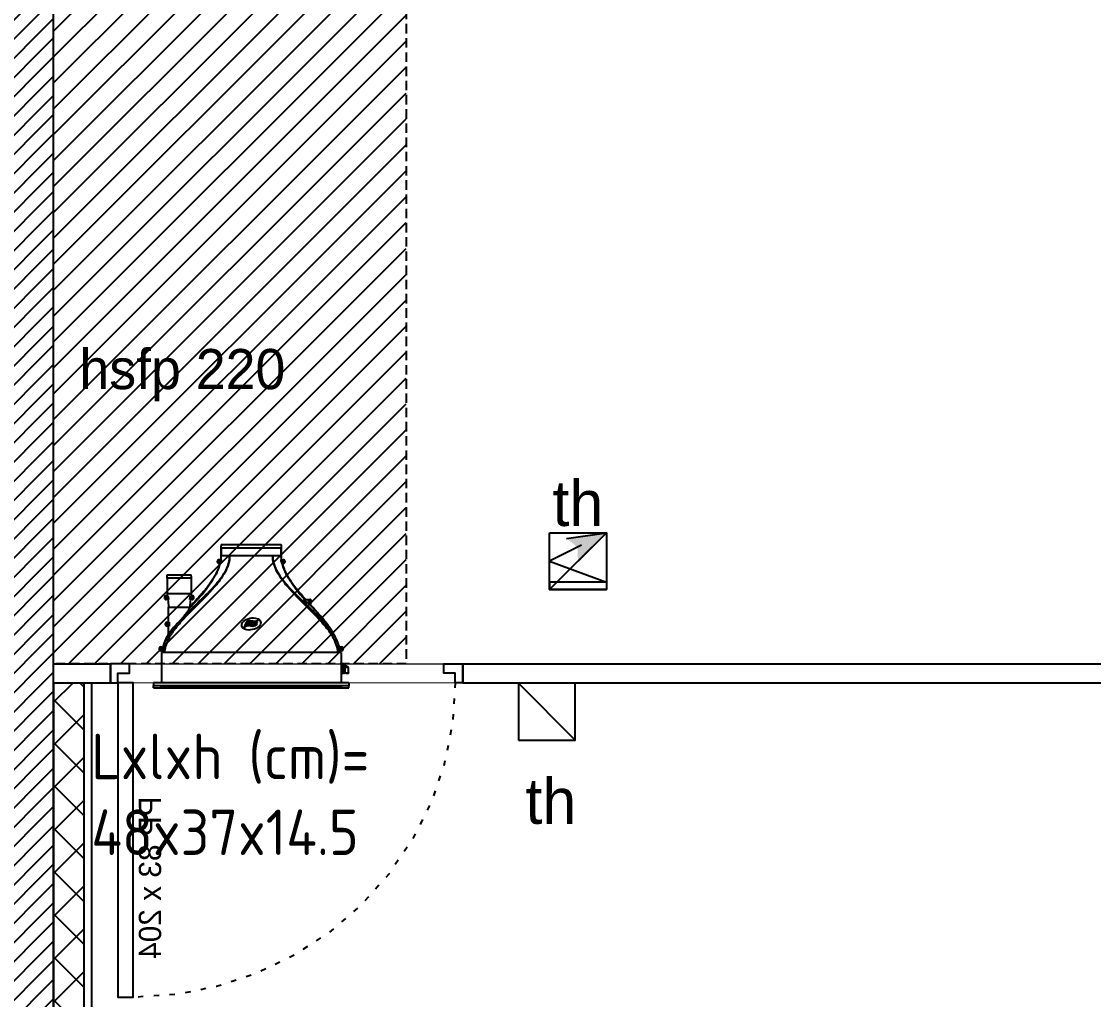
# Model space of a CAD drawing. Extents: x -2932 to 12371, y 2178 to 6224.
# Drawn here: x 4346.9 to 4629.8, y 2828.8 to 3086.9 of the extents above; entities that cross this region are included whole.
import ezdxf

# ---------------------------------------------------------------- set-up
doc = ezdxf.new("R2010")
doc.units = 0
for name, pattern in [('prlm_ef', [0.165, 0.1, -0.065]), ('Style de ligne -13', [0.147638, 0.098425, -0.049213]), ('Style de ligne -18', [0.164042, 0.054681, -0.109361])]:
    doc.linetypes.add(name, pattern=pattern)
for name, color, linetype in [('_GAZELEC-EAU CHAUDE', 1, 'Continuous'), ('B amÈnagement intÈrieur_Hatch', 252, 'Continuous'), ('B aménagement intérieur', 252, 'Continuous'), ('B GÈnÈral_Hatch', 252, 'Continuous'), ('B Général', 252, 'Continuous'), ('C ANNOTATIONS-prestations', 252, 'Continuous'), ('D SURFACES-shab', 252, 'Continuous'), ('prlm-CHAUFF', 30, 'Continuous'), ('prlm-EAU-EF', 161, 'Continuous'), ('prlm-ELEC-CFA', 181, 'Continuous')]:
    doc.layers.add(name, color=color, linetype=linetype)
doc.layers.add('_GAZELEC-RESERVATION 2', color=6, linetype='Continuous', lineweight=18)
doc.styles.add('Eurostile', font='')
doc.styles.add('prlm-elec-cfa', font='comic.ttf', dxfattribs={"height": 12})
doc.styles.get("Standard").update_dxf_attribs({"font": 'isocp.shx', "height": 15})
doc.styles.get('Eurostile').set_extended_font_data('Eurostile')

# ---------------------------------------------------------------- blocks, each defined once
blk = doc.blocks.new('A n1.PP 80')
at = {"layer": 'B Général', "flags": 128}
blk.add_lwpolyline([(-43, 2.5), (-43, 85.5), (-39, 85.5), (-39, 2.5)], close=True, dxfattribs=at)
at = {"layer": 'B Général', "linetype": 'Style de ligne -18', "ltscale": 25.4, "flags": 128}
blk.add_lwpolyline([(46, 2.5), (45.27, 13.33), (43.1, 23.98), (39.53, 34.26), (34.61, 44), (28.44, 53.03), (21.1, 61.19), (12.74, 68.35), (3.5, 74.38), (-6.47, 79.18), (-17, 82.67), (-27.91, 84.79), (-39, 85.5)], dxfattribs=at)
at = {"layer": 'B Général', "linetype": 'Continuous', "flags": 128}
for points in [[(-45, 2.5), (-43, 2.5), (-43, 0), (-40, 0), (-40, -2.5), (-45, -2.5)], [(48, 2.5), (46, 2.5), (46, 0), (43, 0), (43, -2.5), (48, -2.5), (48, -2.5), (48, -2.5), (48, 1.79), (48, 1.79)]]:
    blk.add_lwpolyline(points, close=True, dxfattribs=at)
at = {"layer": 'C ANNOTATIONS-prestations', "insert": (-37.5, 32.5), "char_height": 5.8825, "attachment_point": 1, "rotation": 90, "line_spacing_factor": 0.894142, "style": 'Eurostile'}
blk.add_mtext('PP 83 x 204', dxfattribs=at)
blk = doc.blocks.new('A n1.T4 A 204 (2D)')
at = {"layer": 'B amÈnagement intÈrieur_Hatch', "linetype": 'Continuous'}
h = blk.add_hatch(dxfattribs=at)
h.set_pattern_fill('F_P__SOFFITE', color=256, style=0, pattern_type=2)
h.set_pattern_definition([(45, (0, 0.2205), (-3.527778, 3.30729), [])])
h.paths.add_polyline_path([(-414.8, -3.93), (-321.8, -3.93), (-321.8, -450.99), (-414.8, -450.99)])
at = {"layer": 'B aménagement intérieur', "linetype": 'Style de ligne -13', "ltscale": 25.4, "flags": 128}
blk.add_lwpolyline([(-414.8, -3.93), (-321.8, -3.93), (-321.8, -450.99), (-414.8, -450.99)], close=True, dxfattribs=at)
at = {"layer": 'B Général', "linetype": 'Continuous'}
for p, q in [((-414.8, -450.99), (-399.83, -450.99)), ((-414.8, -450.99), (-399.83, -450.99)), ((-414.8, -455.99), (-414.8, -450.99)), ((-399.83, -455.99), (-399.83, -450.99)), ((-306.83, -450.99), (-88.28, -450.99)), ((-306.83, -450.99), (-88.28, -450.99)), ((-306.83, -455.99), (-306.83, -450.99)), ((-414.8, -455.99), (-399.83, -455.99)), ((-414.8, -455.99), (-399.83, -455.99)), ((-306.83, -455.99), (-93.28, -455.99)), ((-306.83, -455.99), (-93.28, -455.99))]:
    blk.add_line(p, q, dxfattribs=at)
at = {"layer": 'D SURFACES-shab', "lineweight": 18, "flags": 128}
for points in [[(-27.78, -765.99), (127.72, -765.99), (127.47, -3.93), (-414.8, -3.93), (-414.8, -450.99), (-88.28, -450.99), (-88.28, -704.99), (-27.78, -704.99)], [(-404.8, -765.34), (-93.28, -765.66), (-93.28, -456.32), (-404.8, -455.99)]]:
    blk.add_lwpolyline(points, close=True, dxfattribs=at)
at = {"layer": 'B Général', "xscale": -1, "rotation": 180}
blk.add_blockref('A n1.PP 80', (-354.83, -453.49), dxfattribs=at)
at = {"layer": 'C ANNOTATIONS-prestations', "insert": (-408, -381.73), "char_height": 10.589, "width": 86.2005, "attachment_point": 7, "line_spacing_factor": 0.894142, "style": 'Eurostile'}
blk.add_mtext('hsfp 220', dxfattribs=at)
blk = doc.blocks.new('xi.twintop')
at = {"layer": 'prlm-CHAUFF', "ltscale": 50}
for p, q in [((-8, 35.6), (8, 35.6)), ((-7.9, 36.5), (7.9, 36.5)), ((-7.9, 35.6), (-7.9, 33.5)), ((-7.9, 33.5), (-7.9, 35.6)), ((7.9, 35.6), (7.9, 33.5)), ((7.9, 33.5), (7.9, 35.6)), ((-8.61, 31.95), (-8.61, 32.05)), ((-8.61, 32.05), (-8.51, 32.05)), ((-8.51, 31.95), (-8.61, 31.95)), ((-8.51, 32.16), (-8.41, 32.16)), ((-8.51, 32.05), (-8.51, 32.16)), ((-8.51, 31.84), (-8.51, 31.95)), ((-8.41, 31.84), (-8.51, 31.84)), ((-7.9, 32.5), (-8.46, 32.5)), ((-8.46, 31.5), (-8.16, 31.5)), ((-8.41, 32.16), (-8.41, 32.05)), ((-8.41, 32.05), (-8.3, 32.05)), ((-8.3, 31.95), (-8.41, 31.95)), ((-8.41, 31.95), (-8.41, 31.84)), ((-8.3, 32.05), (-8.3, 31.95)), ((-8.16, 31.5), (-7.95, 32.18)), ((-7.9, 32.5), (-7.95, 32.18)), ((-5.67, 33.5), (-7.9, 33.5)), ((5.67, 33.5), (-5.67, 33.5)), ((7.9, 33.5), (5.67, 33.5)), ((7.95, 32.18), (7.9, 32.5)), ((7.9, 32.5), (8.46, 32.5)), ((8.16, 31.5), (7.95, 32.18)), ((8.46, 31.5), (8.16, 31.5)), ((8.3, 31.95), (8.3, 32.05)), ((8.3, 32.05), (8.41, 32.05)), ((8.41, 31.95), (8.3, 31.95)), ((8.41, 32.16), (8.51, 32.16)), ((8.41, 32.05), (8.41, 32.16)), ((8.41, 31.84), (8.41, 31.95)), ((8.51, 31.84), (8.41, 31.84)), ((8.51, 32.16), (8.51, 32.05)), ((8.51, 32.05), (8.61, 32.05)), ((8.61, 31.95), (8.51, 31.95)), ((8.51, 31.95), (8.51, 31.84)), ((8.61, 32.05), (8.61, 31.95)), ((-22.15, 28.5), (-15.85, 28.5)), ((-9.41, 28.48), (-9.41, 28.48)), ((9.12, 29.02), (9.09, 29.02)), ((9.41, 28.48), (9.38, 28.48)), ((-15.75, 27.6), (-22.25, 27.6)), ((-22.15, 27.6), (-22.15, 23.5)), ((-22.15, 27.6), (-22.15, 23.5)), ((-15.85, 27.6), (-15.85, 23.5)), ((-15.85, 27.6), (-15.85, 23.5)), ((-22.45, 22.66), (-22.35, 22.66)), ((-22.45, 22.55), (-22.45, 22.66)), ((-22.4, 23), (-21.97, 23)), ((-22.35, 22.66), (-22.35, 22.55)), ((-15.85, 23.5), (-22.15, 23.5)), ((-21.97, 23), (-21.85, 22.06)), ((-16.15, 22.06), (-16.03, 23)), ((-16.03, 23), (-15.6, 23)), ((-15.65, 22.66), (-15.55, 22.66)), ((-15.65, 22.55), (-15.65, 22.66)), ((-15.55, 22.66), (-15.55, 22.55)), ((-22.56, 22.55), (-22.45, 22.55)), ((-22.56, 22.45), (-22.56, 22.55)), ((-22.45, 22.45), (-22.56, 22.45)), ((-22.45, 22.34), (-22.45, 22.45)), ((-22.35, 22.34), (-22.45, 22.34)), ((-21.85, 22), (-22.4, 22)), ((-22.35, 22.55), (-22.24, 22.55)), ((-22.24, 22.45), (-22.35, 22.45)), ((-22.35, 22.45), (-22.35, 22.34)), ((-22.24, 22.55), (-22.24, 22.45)), ((-21.85, 22.06), (-21.85, 22)), ((-21.8, 20), (-16.2, 20)), ((-21.8, 16), (-21.8, 20)), ((-21.8, 16), (-21.8, 20)), ((-16.2, 19.84), (-14.13, 22)), ((-14.13, 22), (-16.2, 19.84)), ((-16.2, 19.84), (-16.2, 20)), ((-16.2, 19.84), (-16.2, 20)), ((-16.15, 22), (-16.15, 22.06)), ((-15.6, 22), (-16.15, 22)), ((-15.76, 22.45), (-15.76, 22.55)), ((-15.76, 22.55), (-15.65, 22.55)), ((-15.65, 22.45), (-15.76, 22.45)), ((-15.65, 22.34), (-15.65, 22.45)), ((-15.55, 22.34), (-15.65, 22.34)), ((-15.55, 22.55), (-15.44, 22.55)), ((-15.55, 22.45), (-15.55, 22.34)), ((-15.44, 22.45), (-15.55, 22.45)), ((-15.44, 22.55), (-15.44, 22.45)), ((14.83, 21), (13.83, 22)), ((13.83, 22), (15.44, 22)), ((15.44, 21), (14.83, 21)), ((15.28, 21.45), (15.28, 21.55)), ((15.28, 21.55), (15.39, 21.55)), ((15.39, 21.45), (15.28, 21.45)), ((15.39, 21.66), (15.49, 21.66)), ((15.39, 21.55), (15.39, 21.66)), ((15.39, 21.34), (15.39, 21.45)), ((15.49, 21.34), (15.39, 21.34)), ((15.49, 21.66), (15.49, 21.55)), ((15.49, 21.55), (15.6, 21.55)), ((15.49, 21.45), (15.49, 21.34)), ((15.6, 21.45), (15.49, 21.45)), ((15.6, 21.55), (15.6, 21.45)), ((-22.36, 15.45), (-22.36, 15.55)), ((-22.36, 15.55), (-22.25, 15.55)), ((-22.25, 15.45), (-22.36, 15.45)), ((-22.25, 15.66), (-22.15, 15.66)), ((-22.25, 15.55), (-22.25, 15.66)), ((-22.25, 15.34), (-22.25, 15.45)), ((-22.15, 15.34), (-22.25, 15.34)), ((-22.2, 16), (-21.65, 16)), ((-21.65, 15), (-22.2, 15)), ((-22.15, 15.66), (-22.15, 15.55)), ((-22.15, 15.55), (-22.04, 15.55)), ((-22.15, 15.45), (-22.15, 15.34)), ((-22.04, 15.45), (-22.15, 15.45)), ((-22.04, 15.55), (-22.04, 15.45)), ((-21.8, 12.88), (-21.8, 15)), ((-21.8, 12.88), (-21.8, 15)), ((-21.65, 16), (-21.65, 15)), ((-23.96, 8.95), (-23.96, 9.05)), ((-23.96, 9.05), (-23.85, 9.05)), ((-23.85, 8.95), (-23.96, 8.95)), ((-23.85, 9.16), (-23.75, 9.16)), ((-23.85, 9.05), (-23.85, 9.16)), ((-23.85, 8.84), (-23.85, 8.95)), ((-23.75, 8.84), (-23.85, 8.84)), ((-23.8, 9.5), (-23.19, 9.5)), ((-23.36, 8.5), (-23.8, 8.5)), ((-23.75, 9.16), (-23.75, 9.05)), ((-23.75, 9.05), (-23.64, 9.05)), ((-23.75, 8.95), (-23.75, 8.84)), ((-23.64, 8.95), (-23.75, 8.95)), ((-23.64, 9.05), (-23.64, 8.95)), ((-23.36, 8.42), (-23.36, 8.5)), ((23.19, 9.5), (23.8, 9.5)), ((23.36, 8.42), (23.36, 8.5)), ((23.8, 8.5), (23.36, 8.5)), ((23.64, 8.95), (23.64, 9.05)), ((23.64, 9.05), (23.75, 9.05)), ((23.75, 8.95), (23.64, 8.95)), ((23.75, 9.16), (23.85, 9.16)), ((23.75, 9.05), (23.75, 9.16)), ((23.75, 8.84), (23.75, 8.95)), ((23.85, 8.84), (23.75, 8.84)), ((23.85, 9.16), (23.85, 9.05)), ((23.85, 9.05), (23.96, 9.05)), ((23.85, 8.95), (23.85, 8.84)), ((23.96, 8.95), (23.85, 8.95)), ((23.96, 9.05), (23.96, 8.95)), ((23.7, 8), (-23.7, 8)), ((-23.7, 8), (-23.7, 0)), ((23.7, 8), (23.7, 0)), ((24.18, 4.47), (23.7, 4.81)), ((24.06, 4.42), (23.7, 4.66)), ((24.06, 2.6), (24.06, 4.42)), ((24.64, 4.04), (24.06, 4.42)), ((24.2, 4.46), (24.18, 4.47)), ((24.54, 4.24), (24.2, 4.46)), ((24.35, 4.85), (24.33, 4.89)), ((24.35, 4.36), (24.35, 4.85)), ((24.35, 4.85), (24.36, 4.85)), ((24.41, 4.79), (24.43, 4.83)), ((24.41, 4.79), (24.41, 4.32)), ((25.01, 4.43), (24.41, 4.79)), ((24.43, 4.83), (25.04, 4.47)), ((24.64, 4.04), (24.72, 4.01)), ((24.64, 2.6), (24.64, 4.04)), ((24.72, 4.01), (24.72, 2.65)), ((25.04, 4.47), (25.01, 4.43)), ((25.01, 4.25), (25.01, 4.43)), ((25.02, 4.42), (25.01, 4.43)), ((25.06, 4.46), (25.02, 4.42)), ((25.02, 4.42), (25.02, 4.25)), ((25.28, 4.25), (25.02, 4.42)), ((25.04, 4.47), (25.06, 4.46)), ((25.06, 4.46), (25.39, 4.24)), ((25.71, 2.65), (25.71, 4.01)), ((-25.75, 0), (-25.75, -0.73)), ((25.75, 0), (-25.75, 0)), ((23.7, 2.6), (24.06, 2.6)), ((23.7, 2.57), (23.73, 2.6)), ((23.79, 2.6), (23.88, 2.51)), ((23.88, 2.51), (23.97, 2.6)), ((24.04, 2.6), (24.13, 2.51)), ((24.64, 2.6), (24.06, 2.6)), ((24.13, 2.51), (24.22, 2.6)), ((24.18, 2.56), (24.24, 2.51)), ((24.24, 2.51), (24.3, 2.58)), ((24.28, 2.6), (24.37, 2.51)), ((24.37, 2.51), (24.46, 2.6)), ((24.42, 2.57), (24.48, 2.51)), ((24.48, 2.51), (24.56, 2.58)), ((24.54, 2.6), (24.63, 2.51)), ((24.63, 2.51), (24.72, 2.6)), ((24.72, 2.65), (24.64, 2.6)), ((24.64, 2.6), (24.64, 2.6)), ((25.66, 2.6), (24.64, 2.6)), ((24.7, 2.58), (24.77, 2.51)), ((24.72, 2.65), (25.71, 2.65)), ((24.73, 2.6), (24.82, 2.51)), ((24.77, 2.51), (24.79, 2.53)), ((24.82, 2.51), (24.91, 2.6)), ((24.9, 2.59), (24.98, 2.51)), ((24.98, 2.51), (25.07, 2.6)), ((25.02, 2.54), (25.05, 2.51)), ((25.05, 2.51), (25.09, 2.55)), ((25.06, 2.58), (25.13, 2.51)), ((25.13, 2.51), (25.22, 2.6)), ((25.19, 2.57), (25.25, 2.51)), ((25.25, 2.51), (25.34, 2.6)), ((25.27, 2.53), (25.29, 2.51)), ((25.29, 2.51), (25.32, 2.54)), ((25.31, 2.56), (25.36, 2.51)), ((25.36, 2.51), (25.45, 2.6)), ((25.4, 2.55), (25.44, 2.51)), ((25.44, 2.51), (25.53, 2.6)), ((25.48, 2.54), (25.51, 2.51)), ((25.51, 2.51), (25.6, 2.6)), ((25.53, 2.53), (25.55, 2.51)), ((25.55, 2.51), (25.64, 2.6)), ((25.71, 2.65), (25.66, 2.6)), ((25.66, 2.6), (25.66, 2.6)), ((25.75, 0), (25.75, -0.73)), ((-25.75, -0.81), (-25.75, -0.73)), ((-25.75, -0.73), (25.75, -0.73)), ((-25.75, -1.3), (-25.75, -0.81)), ((25.75, -0.81), (-25.75, -0.81)), ((-25.75, -1.3), (25.75, -1.3)), ((23.75, -0.99), (-23.75, -0.99)), ((-23.75, -1.06), (-23.75, -0.99)), ((-23.55, -0.99), (-23.75, -1.06)), ((-23.75, -1.06), (23.75, -1.06)), ((23.75, -1.11), (-23.75, -1.11)), ((-23.75, -1.16), (-23.75, -1.11)), ((-23.59, -1.11), (-23.75, -1.16)), ((-23.75, -1.16), (23.75, -1.16)), ((23.75, -1.2), (-23.75, -1.2)), ((-23.75, -1.23), (-23.75, -1.2)), ((-23.64, -1.2), (-23.75, -1.23)), ((-23.75, -1.23), (23.75, -1.23)), ((23.75, -1.26), (-23.75, -1.26)), ((-23.75, -1.28), (-23.75, -1.26)), ((-23.68, -1.26), (-23.75, -1.28)), ((-23.75, -1.28), (23.75, -1.28)), ((23.75, -1.29), (-23.75, -1.29)), ((-23.75, -1.3), (-23.75, -1.29)), ((-23.73, -1.29), (-23.75, -1.3)), ((-23.75, -1.3), (23.75, -1.3)), ((23.75, -1.06), (23.55, -0.99)), ((23.75, -1.16), (23.59, -1.11)), ((23.75, -1.23), (23.64, -1.2)), ((23.75, -1.28), (23.68, -1.26)), ((23.75, -1.3), (23.73, -1.29)), ((23.75, -0.99), (23.75, -1.06)), ((23.75, -1.11), (23.75, -1.16)), ((23.75, -1.2), (23.75, -1.23)), ((23.75, -1.26), (23.75, -1.28)), ((23.75, -1.29), (23.75, -1.3)), ((25.75, -0.73), (25.75, -0.81)), ((25.75, -1.3), (25.75, -0.81))]:
    blk.add_line(p, q, dxfattribs=at)
for centre, radius in [((-8.46, 32), 0.3), ((-8.46, 32), 0.25), ((8.46, 32), 0.3), ((8.46, 32), 0.25), ((-22.4, 22.5), 0.3), ((-22.4, 22.5), 0.25), ((-15.6, 22.5), 0.3), ((-15.6, 22.5), 0.25), ((15.44, 21.5), 0.3), ((15.44, 21.5), 0.25), ((-22.2, 15.5), 0.3), ((-22.2, 15.5), 0.25), ((-23.8, 9), 0.3), ((-23.8, 9), 0.25), ((23.8, 9), 0.3), ((23.8, 9), 0.25)]:
    blk.add_circle(centre, radius, dxfattribs=at)
for centre, radius, start, end in [((-6.01, 35.83), 2, 160.5755, 186.7441), ((-6.01, 35.83), 2, 160.5755, 186.7441), ((6.01, 35.83), 2, 353.2559, 19.4245), ((6.01, 35.83), 2, 353.2559, 19.4245), ((-19.51, 34.47), 11.74, 332.3321, 345.441), ((-19.16, 34.32), 11.35, 332.1374, 345.6929), ((-8.46, 32), 0.5, 90, 270), ((-15.67, 33.51), 7.77, 352.5456, 359.9423), ((-15.72, 33.51), 7.82, 352.5763, 359.9264), ((-15.07, 33.49), 7.17, 352.0923, 353.5448), ((-15.07, 33.49), 7.17, 353.9053, 0.1157), ((15.11, 33.49), 7.25, 179.9215, 187.8382), ((15.67, 33.51), 7.77, 180.0577, 187.4544), ((15.72, 33.51), 7.82, 180.0736, 187.4237), ((21.1, 34.98), 13.43, 192.9954, 216.0824), ((19.16, 34.32), 11.35, 194.4106, 207.8626), ((8.46, 32), 0.5, 270, 90), ((-20.26, 27.83), 2, 160.5755, 186.7441), ((-20.26, 27.83), 2, 160.5755, 186.7441), ((-17.74, 27.83), 2, 353.2559, 19.4245), ((-17.74, 27.83), 2, 353.2559, 19.4245), ((-43.13, 48.06), 39, 319.3887, 329.86), ((-43.13, 48.06), 39, 319.3887, 329.8601), ((-26.92, 38.17), 20.01, 331.0483, 332.7983), ((-26.92, 38.17), 20.01, 331.0482, 332.7982), ((26.92, 38.17), 20.01, 207.2018, 208.9518), ((43.13, 48.06), 39, 210.1399, 220.6113), ((43.13, 48.06), 39, 212.5506, 220.6113), ((-22.4, 22.5), 0.5, 90, 270), ((-15.6, 22.5), 0.5, 270, 90), ((-22.51, 30.1), 11.66, 315.9701, 320.4245), ((-22.76, 30.33), 11.99, 316.0326, 320.3619), ((22.51, 30.1), 11.66, 219.5755, 224.0299), ((22.76, 30.33), 11.99, 219.6381, 223.9674), ((15.44, 21.5), 0.5, 270, 90), ((-44.74, 40.05), 35.1, 315.7111, 319.5265), ((-22.2, 15.5), 0.5, 90, 270), ((-2.48, -0.77), 23.65, 136.4099, 144.7501), ((-23.8, 9), 0.5, 90, 270), ((-11.41, 6.64), 12.12, 163.7263, 166.3852), ((23.8, 9), 0.5, 270, 90), ((17.64, -7.23), 13.85, 61.9182, 64.0515), ((17.76, -6.88), 13.43, 62.115, 63.7632), ((18.29, -6.04), 12.5, 61.3177, 61.5903), ((24.75, 5.45), 0.703, 233.033, 242.9325), ((24.72, 5.11), 0.448, 214.6713, 225.4982), ((25.88, 4.92), 0.836, 234.1326, 239.2425), ((18.29, -6.04), 12.5, 53.7494, 55.0637)]:
    blk.add_arc(centre, radius, start, end, dxfattribs=at)
blk.add_ellipse((0, 15.55), major_axis=(2.49, 0.57), ratio=0.600775, dxfattribs=at)
for points, knots in [([(-5.67, 33.5), (-5.67, 33.33), (-5.68, 33.16), (-5.7, 32.82), (-5.72, 32.65), (-5.8, 32.15), (-5.87, 31.82), (-6.05, 31.16), (-6.16, 30.84), (-6.41, 30.21), (-6.55, 29.9), (-7, 29), (-7.34, 28.43), (-8.08, 27.34), (-8.47, 26.81), (-9.69, 25.27), (-10.57, 24.3), (-12.38, 22.39), (-13.32, 21.46), (-15.19, 19.6), (-16.12, 18.67), (-17.95, 16.77), (-18.84, 15.8), (-20.08, 14.27), (-20.47, 13.75), (-21.03, 12.94), (-21.21, 12.66), (-21.55, 12.09), (-21.72, 11.8), (-22.17, 10.91), (-22.43, 10.31), (-22.7, 9.36), (-22.77, 9.03), (-22.86, 8.47), (-22.88, 8.24), (-22.89, 8)], [0, 0, 0, 0, 0.015625, 0.015625, 0.03125, 0.03125, 0.0625, 0.0625, 0.09375, 0.09375, 0.125, 0.125, 0.1875, 0.1875, 0.25, 0.25, 0.375, 0.375, 0.5, 0.5, 0.625, 0.625, 0.75, 0.75, 0.8125, 0.8125, 0.84375, 0.84375, 0.875, 0.875, 0.9375, 0.9375, 0.96875, 0.96875, 0.9907189, 0.9907189, 0.9907189, 0.9907189]), ([(-18.04, 17.26), (-16.85, 18.51), (-15.59, 19.7), (-13.1, 22.1), (-11.85, 23.3), (-10.07, 25.17), (-9.49, 25.81), (-8.39, 27.13), (-7.87, 27.82), (-7.16, 28.91), (-6.93, 29.29), (-6.52, 30.07), (-6.33, 30.48), (-6.02, 31.31), (-5.89, 31.74), (-5.76, 32.39), (-5.73, 32.61), (-5.69, 32.95), (-5.69, 33.06), (-5.67, 33.28), (-5.67, 33.39), (-5.67, 33.5)], [0, 0, 0, 0, 0.25, 0.25, 0.5, 0.5, 0.625, 0.625, 0.75, 0.75, 0.8125, 0.8125, 0.875, 0.875, 0.9375, 0.9375, 0.96875, 0.96875, 0.984375, 0.984375, 1, 1, 1, 1]), ([(5.67, 33.5), (5.67, 33.33), (5.68, 33.16), (5.71, 32.81), (5.73, 32.64), (5.81, 32.14), (5.88, 31.8), (6.08, 31.14), (6.2, 30.82), (6.47, 30.19), (6.62, 29.88), (7.1, 28.98), (7.46, 28.42), (8.23, 27.34), (8.65, 26.82), (9.93, 25.3), (10.84, 24.34), (12.72, 22.46), (13.69, 21.54), (15.61, 19.69), (16.57, 18.77), (18.43, 16.87), (19.34, 15.9), (20.59, 14.36), (20.99, 13.83), (21.55, 13), (21.73, 12.72), (22.07, 12.15), (22.24, 11.85), (22.69, 10.95), (22.94, 10.33), (23.21, 9.37), (23.28, 9.05), (23.36, 8.48), (23.38, 8.24), (23.39, 8)], [0, 0, 0, 0, 0.015625, 0.015625, 0.03125, 0.03125, 0.0625, 0.0625, 0.09375, 0.09375, 0.125, 0.125, 0.1875, 0.1875, 0.25, 0.25, 0.375, 0.375, 0.5, 0.5, 0.625, 0.625, 0.75, 0.75, 0.8125, 0.8125, 0.84375, 0.84375, 0.875, 0.875, 0.9375, 0.9375, 0.96875, 0.96875, 0.9908046, 0.9908046, 0.9908046, 0.9908046]), ([(22.89, 8), (22.88, 8.24), (22.86, 8.47), (22.77, 9.03), (22.7, 9.36), (22.43, 10.31), (22.17, 10.91), (21.72, 11.8), (21.55, 12.09), (21.21, 12.66), (21.03, 12.94), (20.47, 13.75), (20.08, 14.27), (18.84, 15.8), (17.95, 16.77), (16.12, 18.67), (15.18, 19.6), (13.32, 21.46), (12.38, 22.39), (10.57, 24.3), (9.69, 25.27), (8.47, 26.81), (8.08, 27.34), (7.34, 28.43), (7, 29), (6.55, 29.9), (6.41, 30.21), (6.16, 30.84), (6.05, 31.16), (5.87, 31.82), (5.79, 32.15), (5.72, 32.65), (5.7, 32.82), (5.68, 33.16), (5.67, 33.33), (5.67, 33.5)], [0.0092808, 0.0092808, 0.0092808, 0.0092808, 0.03125, 0.03125, 0.0625, 0.0625, 0.125, 0.125, 0.15625, 0.15625, 0.1875, 0.1875, 0.25, 0.25, 0.375, 0.375, 0.5, 0.5, 0.625, 0.625, 0.75, 0.75, 0.8125, 0.8125, 0.875, 0.875, 0.90625, 0.90625, 0.9375, 0.9375, 0.96875, 0.96875, 0.984375, 0.984375, 1, 1, 1, 1]), ([(-8.9, 29.46), (-9.06, 29.12), (-9.43, 28.41), (-10.08, 27.35), (-10.83, 26.27), (-11.65, 25.18), (-12.54, 24.1), (-13.65, 22.81), (-14.86, 21.46), (-15.81, 20.43), (-16.2, 20)], [0.1568082, 0.1568082, 0.1568082, 0.1568082, 0.2305418, 0.3149874, 0.4025619, 0.4929385, 0.5856877, 0.6803551, 0.8317746, 0.9509578, 0.9509578, 0.9509578, 0.9509578]), ([(14.38, 22), (14.06, 22.36), (13.37, 23.14), (12.33, 24.35), (11.38, 25.54), (10.58, 26.62), (9.93, 27.59), (9.37, 28.52), (9.05, 29.15), (8.91, 29.44)], [0.5730592, 0.5730592, 0.5730592, 0.5730592, 0.626259, 0.6884084, 0.7489718, 0.7930827, 0.8358988, 0.8773199, 0.9123747, 0.9123747, 0.9123747, 0.9123747]), ([(-18.04, 17.26), (-17.81, 17.52), (-17.58, 17.79), (-17.17, 18.3), (-16.98, 18.55), (-16.64, 19.03), (-16.49, 19.25), (-16.32, 19.53), (-16.28, 19.62), (-16.22, 19.76), (-16.2, 19.81), (-16.2, 19.84)], [0, 0, 0, 0, 0.25, 0.25, 0.5, 0.5, 0.75, 0.75, 0.875, 0.875, 1, 1, 1, 1]), ([(23.19, 9.5), (23.12, 9.79), (23.04, 10.07), (22.86, 10.64), (22.75, 10.92), (22.41, 11.74), (22.14, 12.27), (21.56, 13.3), (21.24, 13.8), (20.57, 14.77), (20.21, 15.25), (19.11, 16.65), (18.33, 17.54), (16.73, 19.29), (15.91, 20.15), (15.09, 21)], [0, 0, 0, 0, 0.0625, 0.0625, 0.125, 0.125, 0.25, 0.25, 0.375, 0.375, 0.5, 0.5, 0.75, 0.75, 1, 1, 1, 1]), ([(21.4, 13.55), (21.3, 13.71), (20.98, 14.2), (20.41, 15.02), (19.67, 15.99), (18.88, 16.96), (17.95, 18.04), (16.9, 19.22), (15.98, 20.24), (15.44, 20.84), (15.29, 21)], [0.1694223, 0.1694223, 0.1694223, 0.1694223, 0.1906001, 0.2339285, 0.2787061, 0.3247019, 0.3716424, 0.4351709, 0.4991397, 0.523565, 0.523565, 0.523565, 0.523565]), ([(-23.39, 8), (-23.38, 8.28), (-23.35, 8.55), (-23.25, 9.19), (-23.16, 9.55), (-22.84, 10.61), (-22.54, 11.29), (-21.83, 12.6), (-21.42, 13.22), (-20.56, 14.41), (-20.09, 14.98), (-19.62, 15.54)], [0.0331631, 0.0331631, 0.0331631, 0.0331631, 0.125, 0.125, 0.25, 0.25, 0.5, 0.5, 0.75, 0.75, 1, 1, 1, 1]), ([(-1.94, 14.63), (-1.21, 15.35), (-0.84, 15.44), (-0.45, 15.4), (0.16, 15.33), (0.81, 14.93), (1.54, 15.51)], [0, 0, 0, 0, 0.389075, 0.389075, 0.389075, 1, 1, 1, 1]), ([(-1.63, 15.67), (-0.9, 16.39), (-0.53, 16.49), (-0.14, 16.44), (0.47, 16.38), (1.12, 15.98), (1.85, 16.55)], [0, 0, 0, 0, 0.389075, 0.389075, 0.389075, 1, 1, 1, 1]), ([(-23.19, 9.5), (-23.12, 9.8), (-23.04, 10.09), (-22.9, 10.53), (-22.84, 10.67), (-22.74, 10.96), (-22.68, 11.1), (-22.5, 11.53), (-22.37, 11.8), (-22.1, 12.35), (-21.95, 12.61), (-21.8, 12.88)], [0, 0, 0, 0, 0.25, 0.25, 0.375, 0.375, 0.5, 0.5, 0.75, 0.75, 1, 1, 1, 1]), ([(-21.8, 12.88), (-21.96, 12.6), (-22.11, 12.32), (-22.4, 11.74), (-22.54, 11.45), (-22.78, 10.85), (-22.89, 10.55), (-23.01, 10.17), (-23.03, 10.1), (-23.05, 10.03)], [0, 0, 0, 0, 0.25, 0.25, 0.5, 0.5, 0.75, 0.75, 0.8062429, 0.8062429, 0.8062429, 0.8062429]), ([(24.24, 4.96), (24.23, 4.96), (24.23, 4.96), (24.22, 4.97), (24.2, 4.97), (24.19, 4.97), (24.18, 4.98), (24.16, 4.98), (24.15, 4.98), (24.13, 4.99), (24.11, 4.99), (24.09, 4.99), (24.08, 4.99), (24.05, 4.99), (24.02, 4.99), (23.98, 4.99), (23.93, 4.98), (23.89, 4.98), (23.84, 4.97), (23.78, 4.96), (23.74, 4.95), (23.71, 4.95), (23.7, 4.94)], [0.1059402, 0.1059402, 0.1059402, 0.1059402, 0.1359504, 0.1694868, 0.202886, 0.2361704, 0.2693627, 0.3024859, 0.3355633, 0.3686184, 0.401675, 0.434757, 0.4678887, 0.5010941, 0.5629781, 0.6246926, 0.6863942, 0.7482374, 0.8103737, 0.8729511, 0.9361135, 0.9654522, 0.9654522, 0.9654522, 0.9654522]), ([(23.7, 4.91), (23.71, 4.91), (23.72, 4.91), (23.74, 4.92), (23.78, 4.92), (23.81, 4.93), (23.83, 4.93), (23.86, 4.94), (23.89, 4.94), (23.92, 4.95), (23.94, 4.95), (23.97, 4.95), (23.99, 4.96), (24.02, 4.96), (24.04, 4.96), (24.06, 4.96), (24.08, 4.96), (24.11, 4.96), (24.14, 4.96), (24.18, 4.96), (24.21, 4.95), (24.24, 4.95), (24.26, 4.94), (24.28, 4.93), (24.3, 4.92), (24.32, 4.91), (24.33, 4.9), (24.33, 4.89)], [0.053874, 0.053874, 0.053874, 0.053874, 0.0607104, 0.0907643, 0.1206402, 0.1503557, 0.1799287, 0.2093776, 0.238721, 0.2679778, 0.2971672, 0.3263086, 0.3554219, 0.3845269, 0.4136437, 0.4427926, 0.4719939, 0.5012681, 0.5562327, 0.6110034, 0.6657154, 0.7205017, 0.7754929, 0.8308166, 0.8865967, 0.9429527, 1, 1, 1, 1]), ([(24.35, 4.85), (24.35, 4.86), (24.35, 4.86), (24.34, 4.87), (24.33, 4.88), (24.32, 4.88), (24.31, 4.89), (24.3, 4.89), (24.29, 4.9), (24.28, 4.9), (24.26, 4.91), (24.25, 4.91), (24.23, 4.91), (24.22, 4.92), (24.2, 4.92), (24.18, 4.92), (24.17, 4.92), (24.15, 4.92), (24.12, 4.92), (24.09, 4.92), (24.05, 4.92), (24, 4.92), (23.95, 4.91), (23.9, 4.9), (23.85, 4.89), (23.79, 4.88), (23.74, 4.87), (23.71, 4.86), (23.7, 4.86)], [0, 0, 0, 0, 0.0300773, 0.0600539, 0.0899314, 0.1197114, 0.1493956, 0.1789856, 0.2084831, 0.2378898, 0.2672073, 0.2964374, 0.3255817, 0.3546421, 0.3836203, 0.4125181, 0.4413372, 0.4700795, 0.4987468, 0.5532579, 0.6080368, 0.6630958, 0.7184471, 0.7741027, 0.8300742, 0.8863734, 0.9430116, 0.9677174, 0.9677174, 0.9677174, 0.9677174]), ([(24.65, 4.2), (24.65, 4.2), (24.64, 4.2), (24.64, 4.2), (24.63, 4.2), (24.63, 4.2), (24.62, 4.2), (24.61, 4.21), (24.6, 4.21), (24.59, 4.21), (24.58, 4.22), (24.55, 4.23), (24.54, 4.24), (24.54, 4.24)], [0, 0, 0, 0, 0.061789, 0.122374, 0.182441, 0.242697, 0.303842, 0.366548, 0.43144, 0.49908, 0.668346, 0.832646, 1, 1, 1, 1]), ([(25.45, 4.21), (25.44, 4.21), (25.44, 4.22), (25.43, 4.22), (25.41, 4.23), (25.4, 4.23), (25.39, 4.24), (25.37, 4.24), (25.36, 4.25), (25.34, 4.25), (25.32, 4.25), (25.3, 4.26), (25.29, 4.26), (25.27, 4.26), (25.24, 4.26), (25.22, 4.26), (25.2, 4.26), (25.17, 4.26), (25.13, 4.26), (25.08, 4.26), (25.03, 4.26), (24.97, 4.25), (24.91, 4.24), (24.85, 4.24), (24.79, 4.23), (24.72, 4.21), (24.67, 4.21), (24.65, 4.2)], [0.0304712, 0.0304712, 0.0304712, 0.0304712, 0.0599457, 0.0897682, 0.1195016, 0.1491541, 0.1787343, 0.2082505, 0.2377114, 0.2671256, 0.2965018, 0.3258487, 0.355175, 0.3844897, 0.4138015, 0.4431194, 0.4724522, 0.5018089, 0.5568669, 0.611863, 0.6668562, 0.7219052, 0.7770682, 0.8324028, 0.8879658, 0.9438132, 1, 1, 1, 1]), ([(25.71, 4.01), (25.69, 4.04), (25.65, 4.06), (25.55, 4.09), (25.48, 4.1), (25.35, 4.1), (25.31, 4.1), (25.21, 4.09), (25.16, 4.09), (24.98, 4.06), (24.86, 4.04), (24.72, 4.01)], [0, 0, 0, 0, 0.25, 0.25, 0.5, 0.5, 0.625, 0.625, 0.75, 0.75, 1, 1, 1, 1])]:
    blk.add_open_spline(points, degree=3, knots=knots, dxfattribs=at)
for points in [[(-22.15, 23.5), (-22.15, 23.33), (-22.14, 23.17), (-22.13, 23)], [(-22.15, 23.5), (-22.15, 23.33), (-22.14, 23.17), (-22.13, 23)], [(-15.85, 23.5), (-15.85, 23.33), (-15.86, 23.17), (-15.87, 23)], [(-15.85, 23.5), (-15.85, 23.33), (-15.86, 23.17), (-15.87, 23)], [(-22.01, 22), (-21.91, 21.33), (-21.8, 20.67), (-21.8, 20)], [(-22.01, 22), (-21.91, 21.33), (-21.8, 20.67), (-21.8, 20)], [(-15.99, 22), (-16.09, 21.33), (-16.2, 20.67), (-16.2, 20)], [(-15.99, 22), (-16.09, 21.33), (-16.2, 20.67), (-16.2, 20)], [(-0.55, 15.04), (-0.94, 15.09), (-1.32, 14.99), (-1.94, 14.63)], [(-1.78, 15.16), (-1.06, 15.88), (-0.68, 15.97), (-0.29, 15.93)], [(-0.39, 15.58), (-0.78, 15.62), (-1.16, 15.52), (-1.78, 15.16)], [(-0.23, 16.09), (-0.63, 16.13), (-1.01, 16.03), (-1.63, 15.67)], [(1.54, 15.51), (0.72, 14.57), (0.07, 14.98), (-0.55, 15.04)], [(1.7, 16.04), (0.88, 15.1), (0.23, 15.51), (-0.39, 15.58)], [(-0.29, 15.93), (0.32, 15.87), (0.96, 15.47), (1.7, 16.04)], [(1.85, 16.55), (1.03, 15.62), (0.38, 16.02), (-0.23, 16.09)], [(-23.19, 9.5), (-23.26, 9.17), (-23.32, 8.84), (-23.36, 8.5)], [(23.36, 8.5), (23.32, 8.84), (23.26, 9.17), (23.19, 9.5)]]:
    blk.add_open_spline(points, degree=3, dxfattribs=at)
at = {"layer": 'prlm-CHAUFF', "ltscale": 50, "insert": (-42.19, -13.41), "char_height": 12, "width": 139.7925, "attachment_point": 1}
blk.add_mtext('Lxlxh (cm)= 48x37x14.5', dxfattribs=at)
blk = doc.blocks.new('xi.th-ch')
at = {"layer": 'prlm-CHAUFF', "color": 0, "linetype": 'ByBlock', "lineweight": -2, "flags": 128}
blk.add_lwpolyline([(-7.5, 7.5), (7.5, 7.5), (7.5, -7.5), (-7.5, -7.5)], close=True, dxfattribs=at)
at = {"layer": 'prlm-CHAUFF', "color": 0}
blk.add_lwpolyline([(-7.5, -7.5), (7.5, 7.5)], dxfattribs=at)
blk = doc.blocks.new('xi.TH')
at = {"color": 0, "lineweight": 5}
blk.add_wipeout([(-7.5, -7.5), (7.5, -7.5), (7.5, 7.5), (-7.5, 7.5)], dxfattribs=at).dxf.layer = 'prlm-ELEC-CFA'
at = {"layer": 'prlm-ELEC-CFA', "lineweight": 5}
blk.add_hatch(color=0, dxfattribs=at).paths.add_polyline_path([(-3, 6), (-0.1, 3.7), (0, 0), (7.5, 7.5)])
at = {"layer": 'prlm-ELEC-CFA', "color": 0}
for points in [[(-3, 6), (7.5, 7.5), (0, 0)], [(0.95, 4.23), (-7.5, 0), (7.5, -5.5), (-7.5, -5.5), (-7.5, -7.5), (7.5, -7.5)]]:
    blk.add_lwpolyline(points, dxfattribs=at)

msp = doc.modelspace()

# ---------------------------------------------------------------- hatches: boundary and pattern name
at = {"layer": 'B GÈnÈral_Hatch', "linetype": 'Continuous'}
h = msp.add_hatch(dxfattribs=at)
h.set_pattern_fill('50_BETON', color=256, style=0, pattern_type=2)
h.set_pattern_definition([(45, (0, 0), (2.4253472, -2.6458333), [])])
h.paths.add_polyline_path([(4337.442, 3769.289), (4337.442, 2576.403), (4355.442, 2592.403), (4355.442, 3769.289)])
h = msp.add_hatch(dxfattribs=at)
h.set_pattern_fill('02_ISOLANT', color=256, angle=90, style=0, pattern_type=2)
h.set_pattern_definition([(135, (0, 0), (-5.656854, -5.656854), []), (225, (0, 0), (-5.656854, 5.656854), [])])
h.paths.add_polyline_path([(4355.442, 2592.403), (4363.442, 2600.403), (4363.442, 2912.403), (4355.442, 2912.403)])

# ---------------------------------------------------------------- linework, layer by layer
at = {"layer": '_GAZELEC-EAU CHAUDE', "linetype": 'prlm_ef'}
msp.add_open_spline([(4593.985, 4067.245), (4593.98, 4060.536), (4593.975, 4053.834), (4594.016, 4040.436), (4594.057, 4033.737), (4594.244, 4013.645), (4594.453, 4000.254), (4595.327, 3960.094), (4596.24, 3933.337), (4599.932, 3853.118), (4603.665, 3799.71), (4618.388, 3639.72), (4632.906, 3533.376), (4655.277, 3404.881), (4659.379, 3382.362), (4672.194, 3314.861), (4681.419, 3269.933), (4710.961, 3135.382), (4733.145, 3045.995), (4770.529, 2908.435), (4784.309, 2859.94), (4806.951, 2762.346), (4815.813, 2713.243), (4819.514, 2657.785), (4819.823, 2652.053), (4820.255, 2641.287), (4820.396, 2636.255), (4820.62, 2621.918), (4820.549, 2612.63), (4820.478, 2603.373)], degree=3, knots=[0, 0, 0, 0, 20.1264024, 20.1264024, 40.2528048, 40.2528048, 80.5056096, 80.5056096, 161.0112192, 161.0112192, 322.0224383, 322.0224383, 644.0448767, 644.0448767, 712.5337224, 712.5337224, 849.5114138, 849.5114138, 1123.4667967, 1123.4667967, 1272.7645866, 1272.7645866, 1422.0623764, 1422.0623764, 1439.2433799, 1439.2433799, 1454.284308, 1454.284308, 1482.0342219, 1482.0342219, 1482.0342219, 1482.0342219], dxfattribs=at)
at = {"layer": 'B Général', "linetype": 'Continuous', "lineweight": 18}
msp.add_line((4355.442, 2602.403), (4355.442, 3769.289), dxfattribs=at)
at = {"layer": 'B Général', "linetype": 'Continuous'}
for p, q in [((4355.442, 2602.403), (4355.442, 3769.289)), ((4355.442, 2912.403), (4355.442, 2602.403)), ((4355.442, 2912.403), (4355.442, 2602.403)), ((4363.442, 2912.403), (4363.442, 2600.403)), ((4365.442, 2912.403), (4365.442, 2602.403)), ((4365.442, 2912.403), (4365.442, 2602.403))]:
    msp.add_line(p, q, dxfattribs=at)
at = {"layer": 'prlm-EAU-EF', "linetype": 'prlm_ef'}
msp.add_spline([(4589.985, 4067.249), (4589.985, 4051.481), (4753.11, 2957.279), (4816.478, 2630.975), (4816.478, 2603.403)], degree=3, dxfattribs=at)

# ---------------------------------------------------------------- block references
at = {"layer": 'B aménagement intérieur'}
msp.add_blockref('A n1.T4 A 204 (2D)', (4770.242, 3368.396), dxfattribs=at)
at = {"layer": 'prlm-CHAUFF'}
msp.add_blockref('xi.twintop', (4407.554, 2912.359), dxfattribs=at)
at = {"layer": 'prlm-CHAUFF', "xscale": -1, "rotation": 180}
msp.add_blockref('xi.th-ch', (4485.544, 2904.769), dxfattribs=at)

# ---------------------------------------------------------------- next in the draw order: block references
at = {"layer": 'prlm-ELEC-CFA'}
msp.add_blockref('xi.TH', (4493.761, 2944.466), dxfattribs=at)

# ---------------------------------------------------------------- next in the draw order: texts
at = {"layer": 'prlm-CHAUFF', "lineweight": 20, "insert": (4486.62, 2881.098), "char_height": 12, "attachment_point": 5, "line_spacing_factor": 0.8, "style": 'prlm-elec-cfa', "bg_fill": 3, "box_fill_scale": 1.1, "bg_fill_color": 256, "bg_fill_transparency": 0}
msp.add_mtext('th', dxfattribs=at)

# ---------------------------------------------------------------- next in the draw order: texts
at = {"layer": 'prlm-ELEC-CFA', "lineweight": 20, "insert": (4493.761, 2959.675), "char_height": 12, "attachment_point": 5, "line_spacing_factor": 0.8, "style": 'prlm-elec-cfa', "bg_fill": 3, "box_fill_scale": 1.1, "bg_fill_color": 256, "bg_fill_transparency": 0}
msp.add_mtext('th', dxfattribs=at)

# ---------------------------------------------------------------- next in the draw order: texts
at = {"layer": 'prlm-CHAUFF', "lineweight": 20, "insert": (4493.761, 2959.675), "char_height": 12, "attachment_point": 5, "line_spacing_factor": 0.8, "style": 'prlm-elec-cfa', "bg_fill": 3, "box_fill_scale": 1.1, "bg_fill_color": 256, "bg_fill_transparency": 0}
msp.add_mtext('th', dxfattribs=at)

# ---------------------------------------------------------------- next in the draw order: hatches: boundary and pattern name
at = {"layer": '_GAZELEC-RESERVATION 2'}
h = msp.add_hatch(dxfattribs=at)
h.set_pattern_fill('ANSI31', color=256)
h.paths.add_polyline_path([(4582.334, 4118.812), (4542.334, 4118.812), (4542.334, 4108.812), (4582.334, 4108.812)])
h.paths.add_polyline_path([(4843.196, 4114.016), (4843.196, 4054.016), (4853.196, 4054.016), (4853.196, 4114.016)])
h.paths.add_polyline_path([(3523.835, 2610.903), (3603.835, 2610.903), (3603.835, 2600.903), (3524.1, 2600.903)])
h.paths.add_polyline_path([(5215.038, 4391.389), (5215.038, 4421.389), (5225.038, 4421.389), (5225.038, 4391.389)])
h.paths.add_polyline_path([(4111.403, 3400.476), (3931.403, 3400.476), (3931.403, 3410.476), (4111.403, 3410.476)])
h.paths.add_polyline_path([(3847.92, 3341.389), (3847.92, 3371.389), (3837.92, 3371.389), (3837.92, 3341.389)])
edge = h.paths.add_edge_path()
edge.add_line((4631.965, 4574.473), (4631.965, 4504.473))
edge.add_line((4631.965, 4504.473), (4621.965, 4504.473))
edge.add_line((4621.965, 4504.473), (4621.965, 4574.465))
edge.add_line((4621.965, 4574.465), (4631.965, 4574.465))

# ---------------------------------------------------------------- next in the draw order: block references
at = {"layer": 'prlm-CHAUFF'}
msp.add_blockref('xi.th-ch', (4493.761, 2944.466), dxfattribs=at)

doc.saveas('drawing.dxf')
